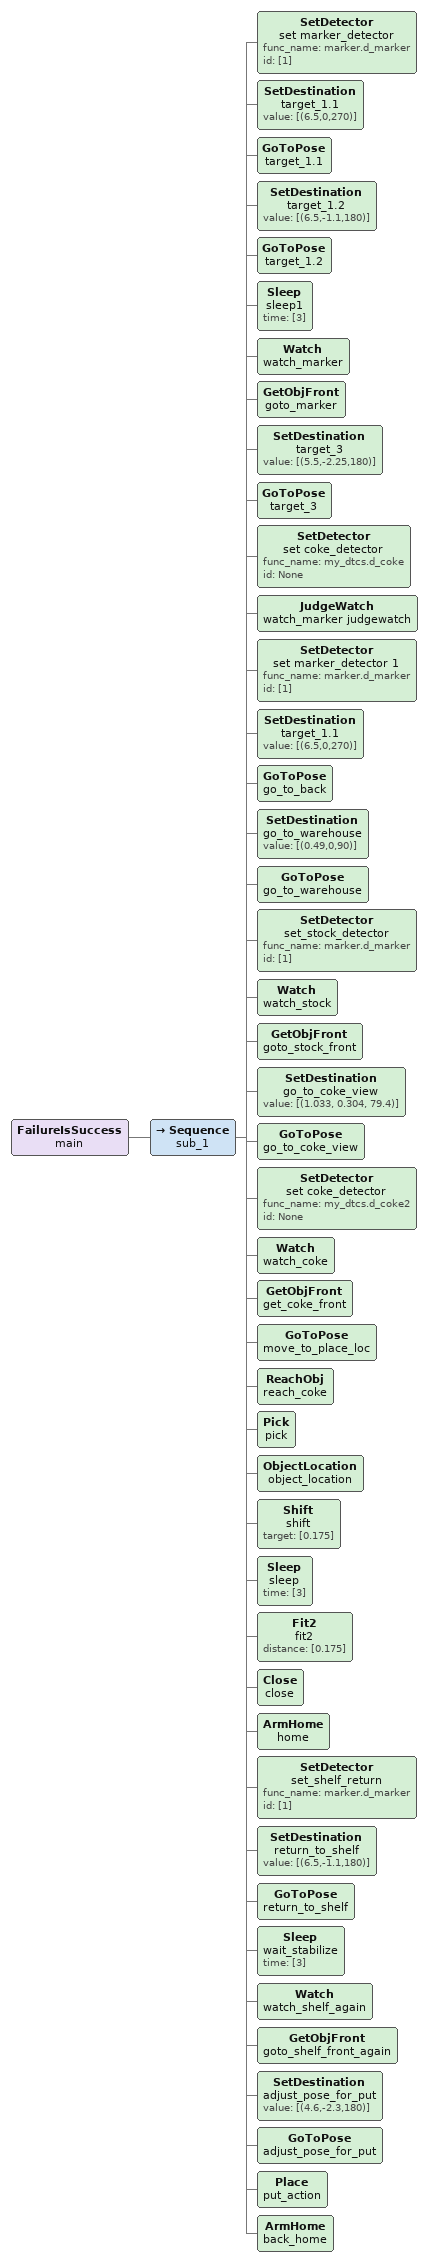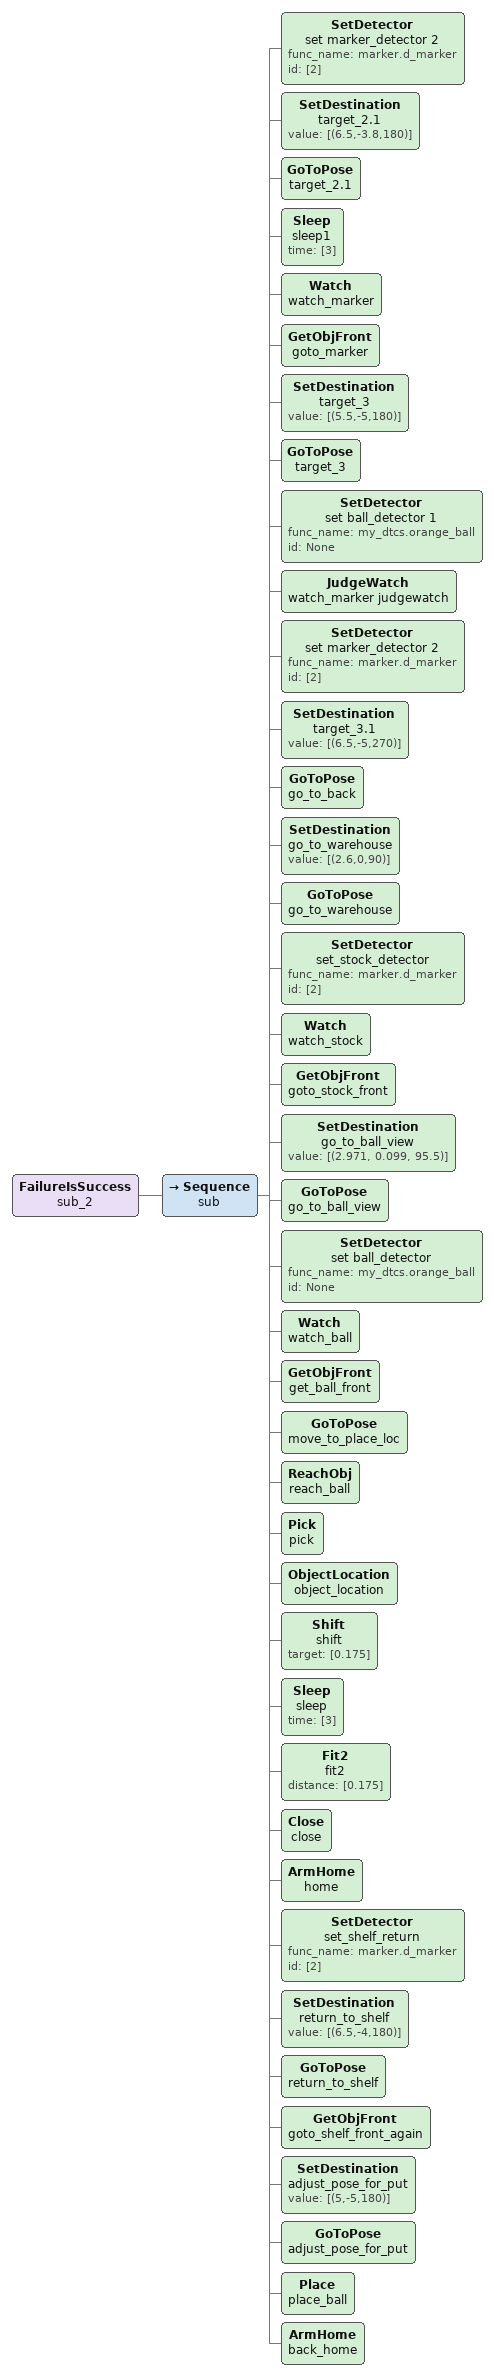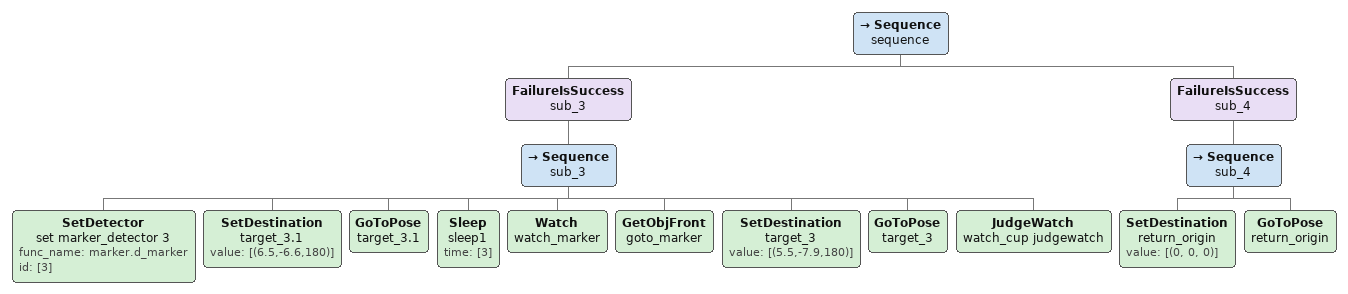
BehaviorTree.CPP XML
<FailureIsSuccess name="main">
    <Sequence name="sub_1">
        <!-- id_markerの検出器を配置  -->
        <SetDetector name="set marker_detector" func_name="marker.d_marker" id="[1]"/>
        <!-- nav_pointの設定である程度aruco_id[1]が映る場所に調整 -->
        <SetDestination name="target_1.1" value="[(6.5,0,270)]"/>
        <GoToPose name="target_1.1"/>
        <SetDestination name="target_1.2" value="[(6.5,-1.1,180)]"/>
        <GoToPose name="target_1.2"/>
        <!-- 角度を確実に変えるようにsleep-->
        <Sleep name="sleep1" time="[3]"/>
        <!-- Markerを確認することで、正しい部屋か認識する -->
        <Watch name="watch_marker"/>
        <GetObjFront name="goto_marker"/>
        <!-- 部屋が確認出来たら、その部屋の前に移動 -->
        <SetDestination name="target_3" value="[(5.5,-2.25,180)]"/>
        <GoToPose name="target_3"/>
        <!-- id_markerからobjectの判定に移るので、判定したいobjectの検出器をセット -->
        <SetDetector name="set coke_detector" func_name="my_dtcs.d_coke" id="None"/>
        <!-- watchによるobjectの判定 -->
        <JudgeWatch name="watch_marker judgewatch"/>
        <!-- id_markerの検出器を再配置(objectから在庫のid判定へ移行)して条件分岐の確認  この時点でTrueが通ります、在庫に移動して補充しましょう-->
        <SetDetector name="set marker_detector 1" func_name="marker.d_marker" id="[1]"/>
        <!-- 角度反転して部屋から出る -->
        <SetDestination name="target_1.1" value="[(6.5,0,270)]"/>
        <GoToPose name="go_to_back"/>
        <!-- GoObjFrontでid検出器を用いて在庫のaruco_id[1]前に移動 -->
        <SetDestination name="go_to_warehouse" value="[(0.49,0,90)]"/>
        <GoToPose name="go_to_warehouse"/>

        <SetDetector name="set_stock_detector" func_name="marker.d_marker" id="[1]"/>

        <Watch name="watch_stock"/>

        <GetObjFront name="goto_stock_front"/>

        <!-- 見える位置二移動 -->
        <SetDestination name="go_to_coke_view" value="[(1.033, 0.304, 79.4)]"/>
        <GoToPose name="go_to_coke_view"/>
        <!-- 作成したArm_catchの動作を呼び出し、補充動作を実行 -->
        <SetDetector name="set coke_detector" func_name="my_dtcs.d_coke2" id="None"/>
        <Watch name="watch_coke"/>
        <GetObjFront name="get_coke_front"/>
        <GoToPose name="move_to_place_loc"/>
        <ReachObj name="reach_coke"/>
        <Pick name="pick"/>
        <ObjectLocation name="object_location"/>
        <Shift name="shift" target="[0.175]"/>
        <Sleep name="sleep" time="[3]"/>
        <Fit2 name="fit2" distance="[0.175]"/>
        <Close name="close"/>
        <ArmHome name="home"/>

        <!-- ここまで -->
        <!-- nav_pointの設定である程度aruco_id[1]が映る場所に調整 -->
        <SetDetector name="set_shelf_return" func_name="marker.d_marker" id="[1]"/>

        <SetDestination name="return_to_shelf" value="[(6.5,-1.1,180)]"/>

        <GoToPose name="return_to_shelf"/>

        <!-- 角度を変えたらidが検出器に映る -->
        <Sleep name="wait_stabilize" time="[3]"/>

        <Watch name="watch_shelf_again"/>

        <!-- GoObjFrontでid検出器を用いてaruco_id[1]前に移動 -->
        <GetObjFront name="goto_shelf_front_again"/>

        <!-- 少し左に移動して右に回転、その後少し前進 -->
        <SetDestination name="adjust_pose_for_put" value="[(4.6,-2.3,180)]"/>

        <GoToPose name="adjust_pose_for_put"/>

        <!-- Arm_catchで掴んだobjectを補充場所に配置 -->
        <Place name="put_action"/>
        <ArmHome name="back_home"/>
        <!-- 補充完了、次のSequenceへ -->
    </Sequence>
</FailureIsSuccess>

<FailureIsSuccess name="sub_2">
    <Sequence name="sub">
        <!-- id_markerの検出器を再配置して条件分岐の確認  -->
        <SetDetector name="set marker_detector 2" func_name="marker.d_marker" id="[2]"/>

        <SetDestination name="target_2.1" value="[(6.5,-3.8,180)]"/>
        <GoToPose name="target_2.1"/>
        <Sleep name="sleep1" time="[3]"/>
        <Watch name="watch_marker"/>
        <GetObjFront name="goto_marker"/>
        <SetDestination name="target_3" value="[(5.5,-5,180)]"/>
        <GoToPose name="target_3"/>
        <SetDetector name="set ball_detector 1" func_name="my_dtcs.orange_ball" id="None"/>
        <JudgeWatch name="watch_marker judgewatch"/>
        <SetDetector name="set marker_detector 2" func_name="marker.d_marker" id="[2]"/>
        <SetDestination name="target_3.1" value="[(6.5,-5,270)]"/>
        <GoToPose name="go_to_back"/>
        <SetDestination name="go_to_warehouse" value="[(2.6,0,90)]"/>
        <GoToPose name="go_to_warehouse"/>
        <SetDetector name="set_stock_detector" func_name="marker.d_marker" id="[2]"/>
        <Watch name="watch_stock"/>
        <GetObjFront name="goto_stock_front"/>
        <!-- 作成したArm_catchの動作を呼び出し、補充動作を実行 -->

        <!-- ボール前に移動 -->
        <SetDestination name="go_to_ball_view" value="[(2.971, 0.099, 95.5)]"/>
        <GoToPose name="go_to_ball_view"/>

        <SetDetector name="set ball_detector" func_name="my_dtcs.orange_ball" id="None"/>
        <Watch name="watch_ball"/>
        <GetObjFront name="get_ball_front"/>
        <GoToPose name="move_to_place_loc"/>
        <ReachObj name="reach_ball"/>
        <Pick name="pick"/>
        <ObjectLocation name="object_location"/>
        <Shift name="shift" target="[0.175]"/>
        <Sleep name="sleep" time="[3]"/>
        <Fit2 name="fit2" distance="[0.175]"/>
        <Close name="close"/>
        <ArmHome name="home"/>

        <!-- ここまで -->
        <SetDetector name="set_shelf_return" func_name="marker.d_marker" id="[2]"/>
        <SetDestination name="return_to_shelf" value="[(6.5,-4,180)]"/>
        <GoToPose name="return_to_shelf"/>
        <GetObjFront name="goto_shelf_front_again"/>
        <SetDestination name="adjust_pose_for_put" value="[(5,-5,180)]"/>
        <GoToPose name="adjust_pose_for_put"/>
        <!-- Arm_catchで掴んだobjectを補充場所に配置 -->
        <Place name="place_ball"/>
        <ArmHome name="back_home"/>
    </Sequence>
</FailureIsSuccess>

<Sequence name="sequence">
    <FailureIsSuccess name="sub_3">
        <Sequence name="sub_3">
            <!-- id_markerの検出器を再配置して条件分岐の確認  -->
            <SetDetector name="set marker_detector 3" func_name="marker.d_marker" id="[3]"/>

            <SetDestination name="target_3.1" value="[(6.5,-6.6,180)]"/>
            <GoToPose name="target_3.1"/>
            <Sleep name="sleep1" time="[3]"/>
            <Watch name="watch_marker"/>
            <GetObjFront name="goto_marker"/>
            <SetDestination name="target_3" value="[(5.5,-7.9,180)]"/>
            <GoToPose name="target_3"/>
            <JudgeWatch name="watch_cup judgewatch"/>
        </Sequence>
    </FailureIsSuccess>

    <FailureIsSuccess name="sub_4">
        <Sequence name="sub_4">
            <SetDestination name="return_origin" value="[(0, 0, 0)]"/>
            <GoToPose name="return_origin"/>
        </Sequence>
    </FailureIsSuccess>
</Sequence>
